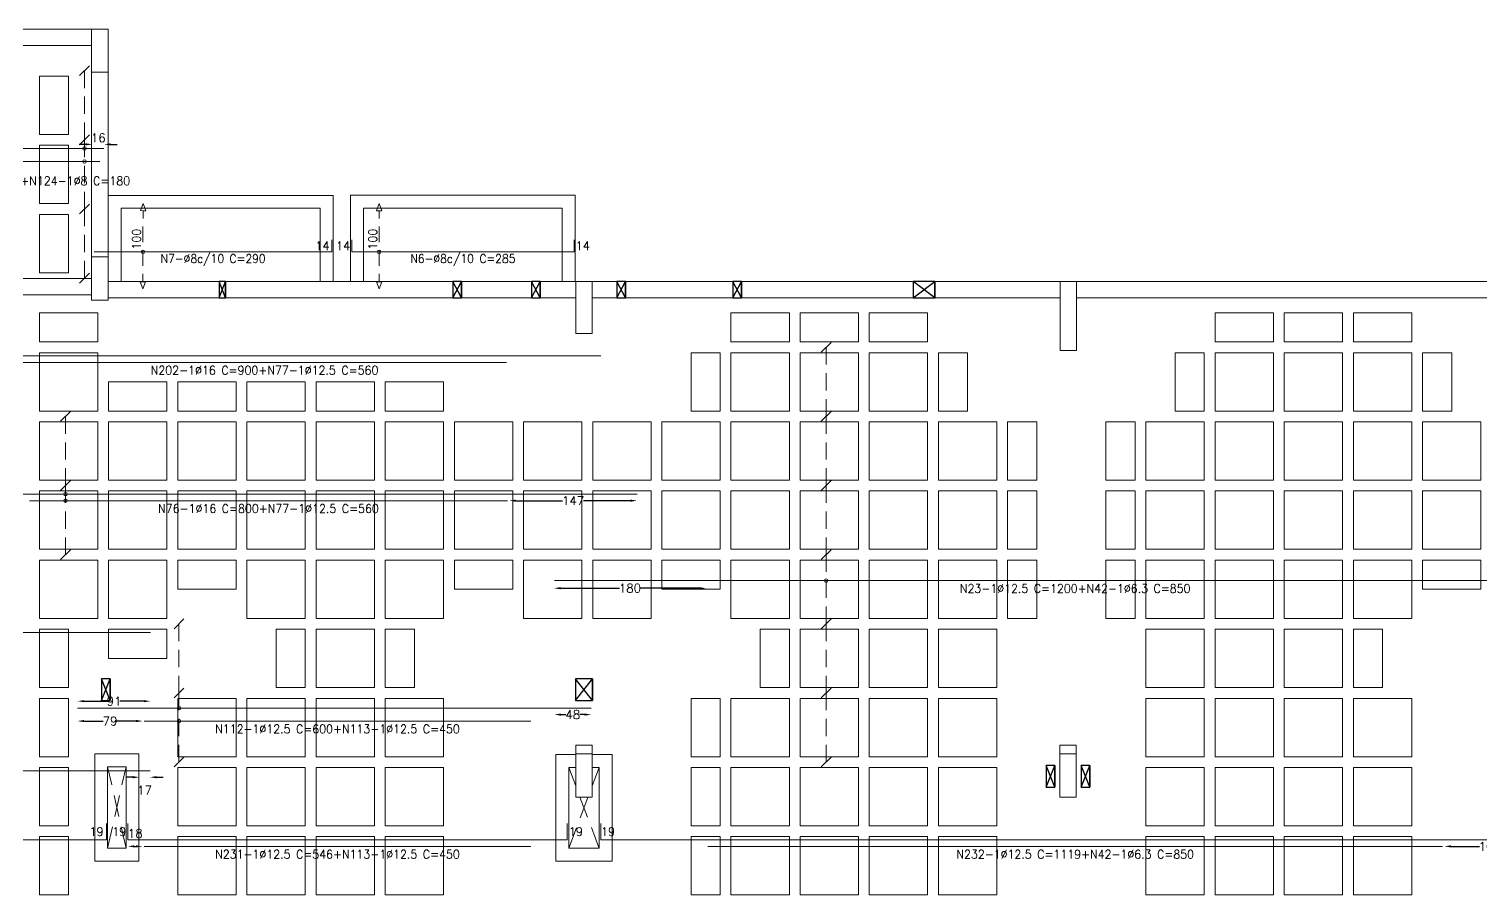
# Model space of a CAD drawing. Header units: millimetres. Extents: x -32 to 332, y -138 to 116.
# Drawn here: x 37.8 to 71.39, y 68.76 to 88.8 of the extents above; entities that cross this region are included whole.
import ezdxf
from ezdxf.enums import TextEntityAlignment as Align

# ---------------------------------------------------------------- set-up
doc = ezdxf.new("R2010")
doc.units = ezdxf.units.MM
doc.linetypes.add('TRAZO_HUECO', pattern=[0.75, 0.5, -0.25])
doc.layers.add('A-COT-01', color=9, linetype='Continuous')
doc.layers.add('FURAÇÃO', color=8, linetype='Continuous')
for name, color, linetype, lineweight in [('ARR_L_I_IG_DIST', 8, 'Continuous', 0), ('ARR_L_I_IG_LINHA', 2, 'Continuous', 0), ('ARR_L_I_IG_MARCA', 2, 'Continuous', 9), ('ARR_L_I_POSICAO', 4, 'Continuous', 9), ('ARR_LONG_INF', 6, 'Continuous', 15), ('ARR_LONG_INF_TXT', 1, 'Continuous', 9), ('LJ_NERV_RETI', 8, 'Continuous', 9), ('LJ_SIMB_ABER', 8, 'Continuous', 0), ('PILAR_CONCRETO', 8, 'Continuous', 0), ('VIG_FACES', 8, 'Continuous', 0)]:
    doc.layers.add(name, color=color, linetype=linetype, lineweight=lineweight)
doc.styles.add('CYPETXT_0.3_romans', font='romans.shx', dxfattribs={"height": 0.2})
doc.styles.add('CYPETXT_romans', font='romans.shx', dxfattribs={"height": 0.2})
doc.dimstyles.new('cype_arrow', dxfattribs={"dimtxt": 0.18, "dimasz": 0.15, "dimexe": 0.075, "dimexo": 0.075, "dimgap": 0, "dimtad": 0, "dimdec": 4, "dimzin": 0, "dimdsep": 46, "dimtxsty": 'CYPETXT_0.3_romans', "dimcen": 0.09, "dimadec": 0, "dimazin": 0, "dimtfac": 1, "dimtdec": 4, "dimtofl": 0, "dimtmove": 2, "dimatfit": 3, "dimfxl": 1, "dimtolj": 1, "dimtzin": 0, "dimarcsym": 0})

# ---------------------------------------------------------------- blocks, each defined once
blk = doc.blocks.new('Forma 2PvtoTipo')
at = {"layer": 'FURAÇÃO', "color": 8}
for points in [[(448.359, 83.659), (448.509, 83.659), (448.509, 84.039), (448.359, 84.039), (448.359, 83.659), (448.509, 84.039), (448.509, 83.659), (448.359, 84.039)], [(453.766, 83.659), (453.966, 83.659), (453.966, 84.039), (453.766, 84.039), (453.766, 83.659), (453.966, 84.039), (453.966, 83.659), (453.766, 84.039)], [(455.588, 83.659), (455.788, 83.659), (455.788, 84.039), (455.588, 84.039), (455.588, 83.659), (455.788, 84.039), (455.788, 83.659), (455.588, 84.039)], [(457.565, 83.659), (457.765, 83.659), (457.765, 84.039), (457.565, 84.039), (457.565, 83.659), (457.765, 84.039), (457.765, 83.659), (457.565, 84.039)], [(460.245, 83.659), (460.445, 83.659), (460.445, 84.039), (460.245, 84.039), (460.245, 83.659), (460.445, 84.039), (460.445, 83.659), (460.245, 84.039)], [(464.417, 83.659), (464.917, 83.659), (464.917, 84.039), (464.417, 84.039), (464.417, 83.659), (464.917, 84.039), (464.917, 83.659), (464.417, 84.039)], [(445.638, 74.344), (445.838, 74.344), (445.838, 74.844), (445.638, 74.844), (445.638, 74.344), (445.838, 74.844), (445.838, 74.344), (445.638, 74.844)], [(456.603, 74.344), (457.003, 74.344), (457.003, 74.844), (456.603, 74.844), (456.603, 74.344), (457.003, 74.844), (457.003, 74.344), (456.603, 74.844)], [(467.497, 72.337), (467.697, 72.337), (467.697, 72.837), (467.497, 72.837), (467.497, 72.337), (467.697, 72.837), (467.697, 72.337), (467.497, 72.837)], [(468.304, 72.337), (468.504, 72.337), (468.504, 72.837), (468.304, 72.837), (468.304, 72.337), (468.504, 72.837), (468.504, 72.337), (468.304, 72.837)]]:
    blk.add_lwpolyline(points, dxfattribs=at)
at = {"layer": 'LJ_NERV_RETI', "color": 8}
for points in [[(444.879, 87.443), (444.879, 88.793), (444.204, 88.793), (444.204, 87.443)], [(444.879, 85.843), (444.879, 87.193), (444.204, 87.193), (444.204, 85.843)], [(444.879, 84.243), (444.879, 85.593), (444.204, 85.593), (444.204, 84.243)], [(445.554, 82.643), (445.554, 83.318), (444.204, 83.318), (444.204, 82.643)], [(461.554, 82.643), (461.554, 83.318), (460.204, 83.318), (460.204, 82.643)], [(463.154, 82.643), (463.154, 83.318), (461.804, 83.318), (461.804, 82.643)], [(464.754, 82.643), (464.754, 83.318), (463.404, 83.318), (463.404, 82.643)], [(472.754, 82.643), (472.754, 83.318), (471.404, 83.318), (471.404, 82.643)], [(474.354, 82.643), (474.354, 83.318), (473.004, 83.318), (473.004, 82.643)], [(475.954, 82.643), (475.954, 83.318), (474.604, 83.318), (474.604, 82.643)], [(445.554, 81.043), (445.554, 82.393), (444.204, 82.393), (444.204, 81.043)], [(459.954, 81.043), (459.954, 82.393), (459.279, 82.393), (459.279, 81.043)], [(461.554, 81.043), (461.554, 82.393), (460.204, 82.393), (460.204, 81.043)], [(463.154, 81.043), (463.154, 82.393), (461.804, 82.393), (461.804, 81.043)], [(464.754, 81.043), (464.754, 82.393), (463.404, 82.393), (463.404, 81.043)], [(465.679, 81.043), (465.679, 82.393), (465.004, 82.393), (465.004, 81.043)], [(471.154, 81.043), (471.154, 82.393), (470.479, 82.393), (470.479, 81.043)], [(472.754, 81.043), (472.754, 82.393), (471.404, 82.393), (471.404, 81.043)], [(474.354, 81.043), (474.354, 82.393), (473.004, 82.393), (473.004, 81.043)], [(475.954, 81.043), (475.954, 82.393), (474.604, 82.393), (474.604, 81.043)], [(476.879, 81.043), (476.879, 82.393), (476.204, 82.393), (476.204, 81.043)], [(447.154, 81.043), (447.154, 81.718), (445.804, 81.718), (445.804, 81.043)], [(448.754, 81.043), (448.754, 81.718), (447.404, 81.718), (447.404, 81.043)], [(450.354, 81.043), (450.354, 81.718), (449.004, 81.718), (449.004, 81.043)], [(451.954, 81.043), (451.954, 81.718), (450.604, 81.718), (450.604, 81.043)], [(453.554, 81.043), (453.554, 81.718), (452.204, 81.718), (452.204, 81.043)], [(445.554, 79.443), (445.554, 80.793), (444.204, 80.793), (444.204, 79.443)], [(447.154, 79.443), (447.154, 80.793), (445.804, 80.793), (445.804, 79.443)], [(448.754, 79.443), (448.754, 80.793), (447.404, 80.793), (447.404, 79.443)], [(450.354, 79.443), (450.354, 80.793), (449.004, 80.793), (449.004, 79.443)], [(451.954, 79.443), (451.954, 80.793), (450.604, 80.793), (450.604, 79.443)], [(453.554, 79.443), (453.554, 80.793), (452.204, 80.793), (452.204, 79.443)], [(455.154, 79.443), (455.154, 80.793), (453.804, 80.793), (453.804, 79.443)], [(456.754, 79.443), (456.754, 80.793), (455.404, 80.793), (455.404, 79.443)], [(458.354, 79.443), (458.354, 80.793), (457.004, 80.793), (457.004, 79.443)], [(459.954, 79.443), (459.954, 80.793), (458.604, 80.793), (458.604, 79.443)], [(461.554, 79.443), (461.554, 80.793), (460.204, 80.793), (460.204, 79.443)], [(463.154, 79.443), (463.154, 80.793), (461.804, 80.793), (461.804, 79.443)], [(464.754, 79.443), (464.754, 80.793), (463.404, 80.793), (463.404, 79.443)], [(466.354, 79.443), (466.354, 80.793), (465.004, 80.793), (465.004, 79.443)], [(467.279, 79.443), (467.279, 80.793), (466.604, 80.793), (466.604, 79.443)], [(469.554, 79.443), (469.554, 80.793), (468.879, 80.793), (468.879, 79.443)], [(471.154, 79.443), (471.154, 80.793), (469.804, 80.793), (469.804, 79.443)], [(472.754, 79.443), (472.754, 80.793), (471.404, 80.793), (471.404, 79.443)], [(474.354, 79.443), (474.354, 80.793), (473.004, 80.793), (473.004, 79.443)], [(475.954, 79.443), (475.954, 80.793), (474.604, 80.793), (474.604, 79.443)], [(477.554, 79.443), (477.554, 80.793), (476.204, 80.793), (476.204, 79.443)], [(445.554, 77.843), (445.554, 79.193), (444.204, 79.193), (444.204, 77.843)], [(447.154, 77.843), (447.154, 79.193), (445.804, 79.193), (445.804, 77.843)], [(448.754, 77.843), (448.754, 79.193), (447.404, 79.193), (447.404, 77.843)], [(450.354, 77.843), (450.354, 79.193), (449.004, 79.193), (449.004, 77.843)], [(451.954, 77.843), (451.954, 79.193), (450.604, 79.193), (450.604, 77.843)], [(453.554, 77.843), (453.554, 79.193), (452.204, 79.193), (452.204, 77.843)], [(455.154, 77.843), (455.154, 79.193), (453.804, 79.193), (453.804, 77.843)], [(456.754, 77.843), (456.754, 79.193), (455.404, 79.193), (455.404, 77.843)], [(458.354, 77.843), (458.354, 79.193), (457.004, 79.193), (457.004, 77.843)], [(459.954, 77.843), (459.954, 79.193), (458.604, 79.193), (458.604, 77.843)], [(461.554, 77.843), (461.554, 79.193), (460.204, 79.193), (460.204, 77.843)], [(463.154, 77.843), (463.154, 79.193), (461.804, 79.193), (461.804, 77.843)], [(464.754, 77.843), (464.754, 79.193), (463.404, 79.193), (463.404, 77.843)], [(466.354, 77.843), (466.354, 79.193), (465.004, 79.193), (465.004, 77.843)], [(467.279, 77.843), (467.279, 79.193), (466.604, 79.193), (466.604, 77.843)], [(469.554, 77.843), (469.554, 79.193), (468.879, 79.193), (468.879, 77.843)], [(471.154, 77.843), (471.154, 79.193), (469.804, 79.193), (469.804, 77.843)], [(472.754, 77.843), (472.754, 79.193), (471.404, 79.193), (471.404, 77.843)], [(474.354, 77.843), (474.354, 79.193), (473.004, 79.193), (473.004, 77.843)], [(475.954, 77.843), (475.954, 79.193), (474.604, 79.193), (474.604, 77.843)], [(477.554, 77.843), (477.554, 79.193), (476.204, 79.193), (476.204, 77.843)], [(445.554, 76.243), (445.554, 77.593), (444.204, 77.593), (444.204, 76.243)], [(447.154, 76.243), (447.154, 77.593), (445.804, 77.593), (445.804, 76.243)], [(448.754, 76.918), (448.754, 77.593), (447.404, 77.593), (447.404, 76.918)], [(450.354, 76.243), (450.354, 77.593), (449.004, 77.593), (449.004, 76.243)], [(451.954, 76.243), (451.954, 77.593), (450.604, 77.593), (450.604, 76.243)], [(453.554, 76.243), (453.554, 77.593), (452.204, 77.593), (452.204, 76.243)], [(455.154, 76.918), (455.154, 77.593), (453.804, 77.593), (453.804, 76.918)], [(456.754, 76.243), (456.754, 77.593), (455.404, 77.593), (455.404, 76.243)], [(458.354, 76.243), (458.354, 77.593), (457.004, 77.593), (457.004, 76.243)], [(459.954, 76.918), (459.954, 77.593), (458.604, 77.593), (458.604, 76.918)], [(461.554, 76.243), (461.554, 77.593), (460.204, 77.593), (460.204, 76.243)], [(463.154, 76.243), (463.154, 77.593), (461.804, 77.593), (461.804, 76.243)], [(464.754, 76.243), (464.754, 77.593), (463.404, 77.593), (463.404, 76.243)], [(466.354, 76.243), (466.354, 77.593), (465.004, 77.593), (465.004, 76.243)], [(467.279, 76.243), (467.279, 77.593), (466.604, 77.593), (466.604, 76.243)], [(469.554, 76.243), (469.554, 77.593), (468.879, 77.593), (468.879, 76.243)], [(471.154, 76.243), (471.154, 77.593), (469.804, 77.593), (469.804, 76.243)], [(472.754, 76.243), (472.754, 77.593), (471.404, 77.593), (471.404, 76.243)], [(474.354, 76.243), (474.354, 77.593), (473.004, 77.593), (473.004, 76.243)], [(475.954, 76.243), (475.954, 77.593), (474.604, 77.593), (474.604, 76.243)], [(477.554, 76.918), (477.554, 77.593), (476.204, 77.593), (476.204, 76.918)], [(444.879, 74.643), (444.879, 75.993), (444.204, 75.993), (444.204, 74.643)], [(444.879, 74.643), (444.879, 75.993), (444.204, 75.993), (444.204, 74.643)], [(447.154, 75.318), (447.154, 75.993), (445.804, 75.993), (445.804, 75.318)], [(450.354, 74.643), (450.354, 75.993), (449.679, 75.993), (449.679, 74.643)], [(451.954, 74.643), (451.954, 75.993), (450.604, 75.993), (450.604, 74.643)], [(452.879, 74.643), (452.879, 75.993), (452.204, 75.993), (452.204, 74.643)], [(461.554, 74.643), (461.554, 75.993), (460.879, 75.993), (460.879, 74.643)], [(463.154, 74.643), (463.154, 75.993), (461.804, 75.993), (461.804, 74.643)], [(464.754, 74.643), (464.754, 75.993), (463.404, 75.993), (463.404, 74.643)], [(466.354, 74.643), (466.354, 75.993), (465.004, 75.993), (465.004, 74.643)], [(471.154, 74.643), (471.154, 75.993), (469.804, 75.993), (469.804, 74.643)], [(472.754, 74.643), (472.754, 75.993), (471.404, 75.993), (471.404, 74.643)], [(474.354, 74.643), (474.354, 75.993), (473.004, 75.993), (473.004, 74.643)], [(475.279, 74.643), (475.279, 75.993), (474.604, 75.993), (474.604, 74.643)], [(444.879, 73.043), (444.879, 74.393), (444.204, 74.393), (444.204, 73.043)], [(448.754, 73.043), (448.754, 74.393), (447.404, 74.393), (447.404, 73.043)], [(450.354, 73.043), (450.354, 74.393), (449.004, 74.393), (449.004, 73.043)], [(451.954, 73.043), (451.954, 74.393), (450.604, 74.393), (450.604, 73.043)], [(453.554, 73.043), (453.554, 74.393), (452.204, 74.393), (452.204, 73.043)], [(459.954, 73.043), (459.954, 74.393), (459.279, 74.393), (459.279, 73.043)], [(461.554, 73.043), (461.554, 74.393), (460.204, 74.393), (460.204, 73.043)], [(463.154, 73.043), (463.154, 74.393), (461.804, 74.393), (461.804, 73.043)], [(464.754, 73.043), (464.754, 74.393), (463.404, 74.393), (463.404, 73.043)], [(466.354, 73.043), (466.354, 74.393), (465.004, 74.393), (465.004, 73.043)], [(471.154, 73.043), (471.154, 74.393), (469.804, 74.393), (469.804, 73.043)], [(472.754, 73.043), (472.754, 74.393), (471.404, 74.393), (471.404, 73.043)], [(474.354, 73.043), (474.354, 74.393), (473.004, 74.393), (473.004, 73.043)], [(475.954, 73.043), (475.954, 74.393), (474.604, 74.393), (474.604, 73.043)], [(444.879, 71.443), (444.879, 72.793), (444.204, 72.793), (444.204, 71.443)], [(448.754, 71.443), (448.754, 72.793), (447.404, 72.793), (447.404, 71.443)], [(450.354, 71.443), (450.354, 72.793), (449.004, 72.793), (449.004, 71.443)], [(451.954, 71.443), (451.954, 72.793), (450.604, 72.793), (450.604, 71.443)], [(453.554, 71.443), (453.554, 72.793), (452.204, 72.793), (452.204, 71.443)], [(459.954, 71.443), (459.954, 72.793), (459.279, 72.793), (459.279, 71.443)], [(461.554, 71.443), (461.554, 72.793), (460.204, 72.793), (460.204, 71.443)], [(463.154, 71.443), (463.154, 72.793), (461.804, 72.793), (461.804, 71.443)], [(464.754, 71.443), (464.754, 72.793), (463.404, 72.793), (463.404, 71.443)], [(466.354, 71.443), (466.354, 72.793), (465.004, 72.793), (465.004, 71.443)], [(471.154, 71.443), (471.154, 72.793), (469.804, 72.793), (469.804, 71.443)], [(472.754, 71.443), (472.754, 72.793), (471.404, 72.793), (471.404, 71.443)], [(474.354, 71.443), (474.354, 72.793), (473.004, 72.793), (473.004, 71.443)], [(475.954, 71.443), (475.954, 72.793), (474.604, 72.793), (474.604, 71.443)], [(444.879, 69.843), (444.879, 71.193), (444.204, 71.193), (444.204, 69.843)], [(448.754, 69.843), (448.754, 71.193), (447.404, 71.193), (447.404, 69.843)], [(450.354, 69.843), (450.354, 71.193), (449.004, 71.193), (449.004, 69.843)], [(451.954, 69.843), (451.954, 71.193), (450.604, 71.193), (450.604, 69.843)], [(453.554, 69.843), (453.554, 71.193), (452.204, 71.193), (452.204, 69.843)], [(459.954, 69.843), (459.954, 71.193), (459.279, 71.193), (459.279, 69.843)], [(461.554, 69.843), (461.554, 71.193), (460.204, 71.193), (460.204, 69.843)], [(463.154, 69.843), (463.154, 71.193), (461.804, 71.193), (461.804, 69.843)], [(464.754, 69.843), (464.754, 71.193), (463.404, 71.193), (463.404, 69.843)], [(466.354, 69.843), (466.354, 71.193), (465.004, 71.193), (465.004, 69.843)], [(471.154, 69.843), (471.154, 71.193), (469.804, 71.193), (469.804, 69.843)], [(472.754, 69.843), (472.754, 71.193), (471.404, 71.193), (471.404, 69.843)], [(474.354, 69.843), (474.354, 71.193), (473.004, 71.193), (473.004, 69.843)], [(475.954, 69.843), (475.954, 71.193), (474.604, 71.193), (474.604, 69.843)]]:
    blk.add_lwpolyline(points, close=True, dxfattribs=at)
at = {"layer": 'LJ_SIMB_ABER', "color": 8, "linetype": 'TRAZO_HUECO'}
for p, q in [((446.208, 70.929), (445.783, 72.812)), ((445.783, 70.929), (446.208, 72.812)), ((456.453, 72.794), (456.613, 72.367)), ((456.993, 72.367), (457.153, 72.794)), ((456.453, 70.929), (456.897, 72.11)), ((456.71, 72.11), (457.153, 70.929))]:
    blk.add_line(p, q, dxfattribs=at)
at = {"layer": 'PILAR_CONCRETO', "color": 8}
for points in [[(445.413, 88.883), (445.793, 88.883), (445.793, 89.883), (445.413, 89.883), (445.413, 88.883)], [(445.413, 88.883), (445.793, 88.883), (445.793, 89.883), (445.413, 89.883), (445.413, 88.883)], [(445.413, 83.61), (445.793, 83.61), (445.793, 84.61), (445.413, 84.61), (445.413, 83.61)], [(445.413, 83.61), (445.793, 83.61), (445.793, 84.61), (445.413, 84.61), (445.413, 83.61)], [(456.613, 82.839), (456.993, 82.839), (456.993, 84.039), (456.613, 84.039), (456.613, 82.839)], [(456.613, 82.839), (456.993, 82.839), (456.993, 84.039), (456.613, 84.039), (456.613, 82.839)], [(467.818, 82.44), (468.198, 82.44), (468.198, 84.04), (467.818, 84.04), (467.818, 82.44)], [(467.818, 82.44), (468.198, 82.44), (468.198, 84.04), (467.818, 84.04), (467.818, 82.44)], [(456.613, 72.11), (456.993, 72.11), (456.993, 73.31), (456.613, 73.31), (456.613, 72.11)], [(467.813, 72.11), (468.193, 72.11), (468.193, 73.31), (467.813, 73.31), (467.813, 72.11)], [(456.613, 72.11), (456.993, 72.11), (456.993, 73.11), (456.613, 73.11), (456.613, 72.11)], [(467.813, 72.11), (468.193, 72.11), (468.193, 73.11), (467.813, 73.11), (467.813, 72.11)]]:
    blk.add_lwpolyline(points, close=True, dxfattribs=at)
at = {"layer": 'VIG_FACES', "color": 8}
for p, q in [((445.413, 89.88), (434.593, 89.88)), ((445.413, 89.5), (442.093, 89.5)), ((445.413, 84.61), (445.413, 88.883)), ((445.793, 86.035), (445.793, 88.883)), ((451.002, 86.034), (445.793, 86.034)), ((445.793, 84.61), (445.793, 86.033)), ((451.002, 86.034), (451.002, 84.039)), ((456.602, 86.035), (451.402, 86.035)), ((451.402, 86.035), (451.402, 84.039)), ((456.602, 86.035), (456.602, 84.039)), ((450.702, 85.734), (446.093, 85.734)), ((446.093, 84.039), (446.093, 85.734)), ((450.702, 85.734), (450.702, 84.039)), ((456.302, 85.735), (451.702, 85.735)), ((451.702, 85.735), (451.702, 84.039)), ((456.302, 85.735), (456.302, 84.039)), ((445.413, 84.11), (442.093, 84.11)), ((451.001, 84.039), (445.793, 84.039)), ((451.401, 84.039), (451.003, 84.039)), ((456.601, 84.039), (451.403, 84.039)), ((456.613, 84.039), (456.603, 84.039)), ((467.818, 84.039), (456.993, 84.039)), ((479.013, 84.039), (468.198, 84.039)), ((445.413, 83.73), (439.923, 83.73)), ((454.478, 83.659), (445.793, 83.659)), ((456.613, 83.659), (454.48, 83.659)), ((459.278, 83.659), (456.993, 83.659)), ((465.678, 83.659), (459.28, 83.659)), ((467.818, 83.659), (465.68, 83.659)), ((470.478, 83.659), (468.198, 83.659)), ((476.878, 83.659), (470.48, 83.659)), ((479.013, 83.659), (476.88, 83.659)), ((445.483, 70.629), (445.483, 73.112)), ((445.483, 73.112), (446.508, 73.112)), ((446.508, 73.112), (446.508, 70.629)), ((456.153, 70.629), (456.153, 73.094)), ((456.153, 73.094), (456.613, 73.094)), ((456.993, 73.094), (457.453, 73.094)), ((457.453, 73.094), (457.453, 70.629)), ((445.783, 70.929), (445.783, 72.812)), ((445.783, 72.812), (446.208, 72.812)), ((446.208, 72.812), (446.208, 70.929)), ((456.453, 70.929), (456.453, 72.794)), ((456.453, 72.794), (456.613, 72.794)), ((456.993, 72.794), (457.153, 72.794)), ((457.153, 72.794), (457.153, 70.929)), ((446.208, 70.929), (445.783, 70.929)), ((457.153, 70.929), (456.453, 70.929)), ((446.508, 70.629), (445.483, 70.629)), ((457.453, 70.629), (456.153, 70.629))]:
    blk.add_line(p, q, dxfattribs=at)
blk = doc.blocks.new('*D238')
at = {"layer": 'ARR_L_I_POSICAO', "color": 0, "lineweight": -2, "transparency": 16777216}
for p, q in [((49.055, 77.889), (50.141, 77.889)), ((51.713, 77.889), (50.627, 77.889))]:
    blk.add_line(p, q, dxfattribs=at)
at = {"layer": 'ARR_L_I_POSICAO', "color": 0, "transparency": 16777216}
for points in [[(49.055, 77.914), (49.055, 77.864), (48.905, 77.889)], [(51.713, 77.914), (51.713, 77.864), (51.863, 77.889)]]:
    blk.add_solid(points, dxfattribs=at)
at = {"layer": 'DEFPOINTS', "color": 0, "transparency": 16777216}
for p in [(48.905, 77.889), (51.863, 77.889), (51.863, 77.889)]:
    blk.add_point(p, dxfattribs=at)
at = {"layer": 'ARR_L_I_POSICAO', "color": 0, "transparency": 16777216, "insert": (50.384, 77.889), "char_height": 0.2, "attachment_point": 5, "style": 'CYPETXT_0.3_romans'}
blk.add_mtext('\\A1;147', dxfattribs=at)
blk = doc.blocks.new('*D62')
at = {"layer": 'ARR_L_I_POSICAO', "color": 0, "lineweight": -2, "transparency": 16777216}
for p, q in [((39.07, 73.249), (39.629, 73.249)), ((40.455, 73.249), (39.896, 73.249))]:
    blk.add_line(p, q, dxfattribs=at)
at = {"layer": 'ARR_L_I_POSICAO', "color": 0, "transparency": 16777216}
for points in [[(39.07, 73.274), (39.07, 73.224), (38.92, 73.249)], [(40.455, 73.274), (40.455, 73.224), (40.605, 73.249)]]:
    blk.add_solid(points, dxfattribs=at)
at = {"layer": 'DEFPOINTS', "color": 0, "transparency": 16777216}
for p in [(38.92, 73.249), (40.605, 73.249), (40.605, 73.249)]:
    blk.add_point(p, dxfattribs=at)
at = {"layer": 'ARR_L_I_POSICAO', "color": 0, "transparency": 16777216, "insert": (39.763, 73.249), "char_height": 0.2, "attachment_point": 5, "style": 'CYPETXT_0.3_romans'}
blk.add_mtext('\\A1;91', dxfattribs=at)
blk = doc.blocks.new('*D63')
at = {"layer": 'ARR_L_I_POSICAO', "color": 0, "lineweight": -2, "transparency": 16777216}
for p, q in [((50.101, 72.939), (50.214, 72.939)), ((50.65, 72.939), (50.537, 72.939))]:
    blk.add_line(p, q, dxfattribs=at)
at = {"layer": 'ARR_L_I_POSICAO', "color": 0, "transparency": 16777216}
for points in [[(50.101, 72.964), (50.101, 72.914), (49.951, 72.939)], [(50.65, 72.964), (50.65, 72.914), (50.8, 72.939)]]:
    blk.add_solid(points, dxfattribs=at)
at = {"layer": 'DEFPOINTS', "color": 0, "transparency": 16777216}
for p in [(49.951, 72.939), (50.8, 72.939), (50.8, 72.939)]:
    blk.add_point(p, dxfattribs=at)
at = {"layer": 'ARR_L_I_POSICAO', "color": 0, "transparency": 16777216, "insert": (50.376, 72.939), "char_height": 0.2, "attachment_point": 5, "style": 'CYPETXT_0.3_romans'}
blk.add_mtext('\\A1;48', dxfattribs=at)
blk = doc.blocks.new('*D64')
at = {"layer": 'ARR_L_I_POSICAO', "color": 0, "lineweight": -2, "transparency": 16777216}
for p, q in [((39.07, 72.789), (39.514, 72.789)), ((40.272, 72.789), (39.828, 72.789))]:
    blk.add_line(p, q, dxfattribs=at)
at = {"layer": 'ARR_L_I_POSICAO', "color": 0, "transparency": 16777216}
for points in [[(39.07, 72.814), (39.07, 72.764), (38.92, 72.789)], [(40.272, 72.814), (40.272, 72.764), (40.422, 72.789)]]:
    blk.add_solid(points, dxfattribs=at)
at = {"layer": 'DEFPOINTS', "color": 0, "transparency": 16777216}
for p in [(38.92, 72.789), (40.422, 72.789), (40.422, 72.789)]:
    blk.add_point(p, dxfattribs=at)
at = {"layer": 'ARR_L_I_POSICAO', "color": 0, "transparency": 16777216, "insert": (39.671, 72.789), "char_height": 0.2, "attachment_point": 5, "style": 'CYPETXT_0.3_romans'}
blk.add_mtext('\\A1;79', dxfattribs=at)
blk = doc.blocks.new('*D66')
at = {"layer": 'ARR_L_I_POSICAO', "color": 0, "lineweight": -2, "transparency": 16777216}
for p, q in [((50.093, 75.863), (51.454, 75.863)), ((53.301, 75.863), (51.94, 75.863))]:
    blk.add_line(p, q, dxfattribs=at)
at = {"layer": 'ARR_L_I_POSICAO', "color": 0, "transparency": 16777216}
for points in [[(50.093, 75.888), (50.093, 75.838), (49.943, 75.863)], [(53.301, 75.888), (53.301, 75.838), (53.451, 75.863)]]:
    blk.add_solid(points, dxfattribs=at)
at = {"layer": 'DEFPOINTS', "color": 0, "transparency": 16777216}
for p in [(49.943, 75.863), (53.451, 75.863), (53.451, 75.863)]:
    blk.add_point(p, dxfattribs=at)
at = {"layer": 'ARR_L_I_POSICAO', "color": 0, "transparency": 16777216, "insert": (51.697, 75.863), "char_height": 0.2, "attachment_point": 5, "style": 'CYPETXT_0.3_romans'}
blk.add_mtext('\\A1;180', dxfattribs=at)
blk = doc.blocks.new('*D77')
at = {"layer": 'ARR_L_I_POSICAO', "color": 0, "lineweight": -2, "transparency": 16777216}
for p, q in [((39.108, 86.135), (38.958, 86.135)), ((39.687, 86.135), (39.837, 86.135))]:
    blk.add_line(p, q, dxfattribs=at)
at = {"layer": 'ARR_L_I_POSICAO', "color": 0, "transparency": 16777216}
for points in [[(39.108, 86.16), (39.108, 86.11), (39.258, 86.135)], [(39.687, 86.16), (39.687, 86.11), (39.537, 86.135)]]:
    blk.add_solid(points, dxfattribs=at)
at = {"layer": 'DEFPOINTS', "color": 0, "transparency": 16777216}
for p in [(39.258, 86.135), (39.537, 86.135), (39.537, 86.135)]:
    blk.add_point(p, dxfattribs=at)
at = {"layer": 'ARR_L_I_POSICAO', "color": 0, "transparency": 16777216, "insert": (39.397, 86.285), "char_height": 0.2, "attachment_point": 5, "rotation": 359.9995, "style": 'CYPETXT_0.3_romans'}
blk.add_mtext('\\A1;16', dxfattribs=at)
blk = doc.blocks.new('*D140')
at = {"layer": 'ARR_L_I_POSICAO', "color": 0, "lineweight": -2, "transparency": 16777216}
blk.add_line((40.235, 69.889), (40.272, 69.889), dxfattribs=at)
at = {"layer": 'ARR_L_I_POSICAO', "color": 0, "transparency": 16777216}
for points in [[(40.235, 69.914), (40.235, 69.864), (40.085, 69.889)], [(40.272, 69.914), (40.272, 69.864), (40.422, 69.889)]]:
    blk.add_solid(points, dxfattribs=at)
at = {"layer": 'DEFPOINTS', "color": 0, "transparency": 16777216}
for p in [(40.085, 69.889), (40.422, 69.889), (40.422, 69.889)]:
    blk.add_point(p, dxfattribs=at)
at = {"layer": 'ARR_L_I_POSICAO', "color": 0, "transparency": 16777216, "insert": (40.254, 70.189), "char_height": 0.2, "attachment_point": 5, "style": 'CYPETXT_0.3_romans'}
blk.add_mtext('\\A1;18', dxfattribs=at)
blk = doc.blocks.new('*D141')
at = {"layer": 'ARR_L_I_POSICAO', "color": 0, "lineweight": -2, "transparency": 16777216}
for p, q in [((70.69, 69.889), (71.35, 69.889)), ((72.495, 69.889), (71.835, 69.889))]:
    blk.add_line(p, q, dxfattribs=at)
at = {"layer": 'ARR_L_I_POSICAO', "color": 0, "transparency": 16777216}
for points in [[(70.69, 69.914), (70.69, 69.864), (70.54, 69.889)], [(72.495, 69.914), (72.495, 69.864), (72.645, 69.889)]]:
    blk.add_solid(points, dxfattribs=at)
at = {"layer": 'DEFPOINTS', "color": 0, "transparency": 16777216}
for p in [(70.54, 69.889), (72.645, 69.889), (72.645, 69.889)]:
    blk.add_point(p, dxfattribs=at)
at = {"layer": 'ARR_L_I_POSICAO', "color": 0, "transparency": 16777216, "insert": (71.592, 69.889), "char_height": 0.2, "attachment_point": 5, "style": 'CYPETXT_0.3_romans'}
blk.add_mtext('\\A1;107', dxfattribs=at)
blk = doc.blocks.new('*D150')
at = {"layer": 'ARR_L_I_POSICAO', "color": 0, "lineweight": -2, "transparency": 16777216}
for p, q in [((40.195, 71.489), (40.045, 71.489)), ((40.747, 71.489), (40.897, 71.489))]:
    blk.add_line(p, q, dxfattribs=at)
at = {"layer": 'ARR_L_I_POSICAO', "color": 0, "transparency": 16777216}
for points in [[(40.195, 71.514), (40.195, 71.464), (40.345, 71.489)], [(40.747, 71.514), (40.747, 71.464), (40.597, 71.489)]]:
    blk.add_solid(points, dxfattribs=at)
at = {"layer": 'DEFPOINTS', "color": 0, "transparency": 16777216}
for p in [(40.345, 71.489), (40.597, 71.489), (40.597, 71.489)]:
    blk.add_point(p, dxfattribs=at)
at = {"layer": 'ARR_L_I_POSICAO', "color": 0, "transparency": 16777216, "insert": (40.471, 71.189), "char_height": 0.2, "attachment_point": 5, "rotation": 0.0009, "style": 'CYPETXT_0.3_romans'}
blk.add_mtext('\\A1;17', dxfattribs=at)

msp = doc.modelspace()

# ---------------------------------------------------------------- linework, layer by layer
at = {"layer": 'ARR_L_I_IG_LINHA'}
for p, q in [((39.07944, 87.43912), (39.07944, 87.83912)), ((39.07944, 86.83912), (39.07944, 87.23912)), ((39.07944, 85.83912), (39.07944, 86.63912)), ((39.07944, 85.23912), (39.07944, 85.63912)), ((39.07944, 84.23912), (39.07944, 85.03912)), ((39.07944, 83.63912), (39.07944, 84.03912)), ((39.07944, 83.03912), (39.07944, 83.43912)), ((56.23842, 81.03911), (56.23842, 81.43911)), ((56.23842, 80.43911), (56.23842, 80.83911)), ((56.23842, 79.43911), (56.23842, 80.23911)), ((38.63842, 79.43912), (38.63842, 79.83912)), ((38.63842, 78.83912), (38.63842, 79.23912)), ((56.23842, 78.83911), (56.23842, 79.23911)), ((38.63842, 77.83912), (38.63842, 78.63912)), ((56.23842, 77.83911), (56.23842, 78.63911)), ((38.63842, 77.23912), (38.63842, 77.63912)), ((56.23842, 77.23911), (56.23842, 77.63911)), ((38.63842, 76.63912), (38.63842, 77.03912)), ((56.23842, 76.23911), (56.23842, 77.03911)), ((56.23842, 75.63911), (56.23842, 76.03911)), ((56.23842, 74.63912), (56.23842, 75.43911)), ((41.2642, 74.63912), (41.2642, 75.03912)), ((41.2642, 74.03912), (41.2642, 74.43912)), ((56.23842, 74.03912), (56.23842, 74.43912)), ((41.2642, 73.03912), (41.2642, 73.83912)), ((56.23842, 73.03912), (56.23842, 73.83912)), ((41.2642, 72.43912), (41.2642, 72.83912)), ((56.23842, 72.43912), (56.23842, 72.83912)), ((41.2642, 71.83912), (41.2642, 72.23912)), ((56.23842, 71.83912), (56.23842, 72.23912))]:
    msp.add_line(p, q, dxfattribs=at)
for points in [[(40.43354, 84.60031), (40.37104, 84.60048), (40.43399, 84.76781), (40.49604, 84.60014), (40.43354, 84.60031)], [(45.89758, 84.60031), (45.83508, 84.60031), (45.89758, 84.76781), (45.96008, 84.60031), (45.89758, 84.60031)], [(40.42914, 82.95531), (40.49164, 82.95514), (40.42869, 82.78781), (40.36664, 82.95548), (40.42914, 82.95531)], [(45.89758, 82.95531), (45.96008, 82.95531), (45.89758, 82.78781), (45.83508, 82.95531), (45.89758, 82.95531)]]:
    msp.add_lwpolyline(points, close=True, dxfattribs=at)
for points in [[(40.43305, 84.41753), (40.43354, 84.60031)], [(45.89758, 84.41753), (45.89758, 84.60031)], [(40.43159, 83.8692), (40.43257, 84.23475)], [(45.89758, 83.8692), (45.89758, 84.23475)], [(40.43012, 83.32086), (40.4311, 83.68642)], [(45.89758, 83.32086), (45.89758, 83.68642)], [(40.42914, 82.95531), (40.42963, 83.13809)], [(45.89758, 82.95531), (45.89758, 83.13809)]]:
    msp.add_lwpolyline(points, dxfattribs=at)
for centre in [(39.07944, 86.03911), (39.07944, 85.73911), (40.43099, 83.64781), (45.89758, 83.64781), (38.63842, 78.03911), (38.63842, 77.88911), (56.23842, 76.03912), (56.23842, 76.03912), (41.2642, 73.08911), (41.2642, 72.78911)]:
    msp.add_circle(centre, 0.04, dxfattribs=at)
at = {"layer": 'ARR_L_I_IG_MARCA'}
for p, q in [((39.19258, 87.95226), (38.9663, 87.72598)), ((39.19258, 86.35225), (38.9663, 86.12598)), ((39.19258, 84.75224), (38.9663, 84.52597)), ((39.19258, 83.15225), (38.9663, 82.92598)), ((56.35156, 81.55225), (56.12528, 81.32597)), ((38.75156, 79.95226), (38.52528, 79.72598)), ((56.35156, 79.95226), (56.12528, 79.72598)), ((38.75156, 78.35225), (38.52528, 78.12598)), ((56.35156, 78.35225), (56.12528, 78.12598)), ((38.75156, 76.75226), (38.52528, 76.52598)), ((56.35156, 76.75226), (56.12528, 76.52598)), ((41.37733, 75.15225), (41.15106, 74.92598)), ((56.35156, 75.15225), (56.12528, 74.92598)), ((41.37733, 73.55225), (41.15106, 73.32597)), ((56.35156, 73.55225), (56.12528, 73.32597)), ((41.37733, 71.95226), (41.15106, 71.72598)), ((56.35156, 71.95226), (56.12528, 71.72598))]:
    msp.add_line(p, q, dxfattribs=at)
at = {"layer": 'ARR_LONG_INF'}
for points in [[(35.3842, 86.03911), (39.52421, 86.03911)], [(35.95643, 85.73911), (39.43644, 85.73911)], [(39.30508, 83.64781), (44.80508, 83.64781), (44.80508, 83.92781)], [(45.26509, 83.92781), (45.26509, 83.64781), (50.40509, 83.64781), (50.40509, 83.92781)], [(33.52508, 81.61911), (33.52508, 81.23911), (51.02508, 81.23911)], [(37.64508, 81.08911), (48.84509, 81.08911)], [(35.88308, 78.03911), (51.86308, 78.03911)], [(37.80508, 77.88911), (48.86509, 77.88911)], [(49.95109, 76.03912), (73.83108, 76.03912)], [(53.49988, 76.03912), (70.49988, 76.03912)], [(17.06509, 75.21912), (17.06509, 74.83912), (40.60508, 74.83912)], [(38.92009, 73.08911), (50.80008, 73.08911)], [(40.46232, 72.78911), (49.40231, 72.78911)], [(16.92709, 71.63912), (40.59709, 71.63912)], [(17.06509, 70.41911), (17.06509, 70.03911), (39.58508, 70.03911), (39.58508, 70.41911)], [(40.08508, 70.41911), (40.08508, 70.03911), (50.24508, 70.03911), (50.24508, 70.41911)], [(51.02508, 70.41911), (51.02508, 70.03911), (72.64509, 70.03911), (72.64509, 70.41911)], [(40.46232, 69.88911), (49.40231, 69.88911)], [(53.49988, 69.88911), (70.49988, 69.88911)]]:
    msp.add_lwpolyline(points, dxfattribs=at)

# ---------------------------------------------------------------- block references
at = {"layer": 'A-COT-01', "color": 1}
msp.add_blockref('Forma 2PvtoTipo', (-406.16805, -1.07881), dxfattribs=at)

# ---------------------------------------------------------------- texts
at = {"layer": 'ARR_L_I_IG_DIST', "style": 'CYPETXT_romans', "width": 0.895263}
for rotation, p, p2 in [(89.846125, (40.38113, 83.69794), (40.38243, 84.18394)), (90, (45.84758, 83.69781), (45.84758, 84.18381))]:
    msp.add_text('100', height=0.2, rotation=rotation, dxfattribs=at).set_placement(p, p2, align=Align.FIT)
at = {"layer": 'ARR_LONG_INF_TXT', "style": 'CYPETXT_romans'}
for s, width, p, p2 in [('N123-1%%c8 C=210+N124-1%%c8 C=180', 0.835546, (35.25744, 85.18911), (40.13544, 85.18911)), ('14', 0.895263, (44.42262, 83.68781), (44.74662, 83.68781)), ('14', 0.895263, (44.90109, 83.68781), (45.22509, 83.68781)), ('14', 0.895263, (50.44509, 83.68781), (50.76909, 83.68781)), ('N7-%%c8c/10 C=290', 0.817788, (40.84008, 83.39114), (43.27008, 83.39114)), ('N6-%%c8c/10 C=285', 0.817788, (46.62008, 83.39114), (49.05008, 83.39114)), ('N202-1%%c16 C=900+N77-1%%c12.5 C=560', 0.834299, (40.61108, 80.80578), (45.87908, 80.80578)), ('N76-1%%c16 C=800+N77-1%%c12.5 C=560', 0.833795, (40.78208, 77.60578), (45.88808, 77.60578)), ('N23-1%%c12.5 C=1200+N42-1%%c6.3 C=850', 0.832199, (59.33288, 75.75579), (64.66688, 75.75579)), ('N112-1%%c12.5 C=600+N113-1%%c12.5 C=450', 0.833226, (42.10331, 72.50578), (47.76131, 72.50578)), ('19', 0.945, (39.19492, 70.12911), (39.51892, 70.12911)), ('19', 0.945, (39.72108, 70.12911), (40.04508, 70.12911)), ('19', 0.945, (50.28508, 70.12911), (50.60908, 70.12911)), ('19', 0.945, (51.02961, 70.12911), (51.35361, 70.12911)), ('N231-1%%c12.5 C=546+N113-1%%c12.5 C=450', 0.833226, (42.10331, 69.60578), (47.76131, 69.60578)), ('N232-1%%c12.5 C=1119+N42-1%%c6.3 C=850', 0.832727, (59.25188, 69.60578), (64.74788, 69.60578))]:
    msp.add_text(s, height=0.2, dxfattribs=dict(at, width=width)).set_placement(p, p2, align=Align.FIT)

# ---------------------------------------------------------------- dimensions: what is measured, and where the dimension line sits
at = {"layer": 'ARR_L_I_POSICAO'}
for p1, p2, text, picture, middle in [((39.2578, 86.13464), (39.53692, 86.13464), '16', '*D77', (39.39736, 86.28464)), ((48.90509, 77.88911), (51.86308, 77.88911), '147', '*D238', (50.38409, 77.88911)), ((49.94268, 75.86264), (53.45146, 75.86264), '180', '*D66', (51.69707, 75.86264)), ((38.92009, 73.24895), (40.60508, 73.24895), '91', '*D62', (39.76259, 73.24895)), ((38.92009, 72.78911), (40.42232, 72.78911), '79', '*D64', (39.67121, 72.78911)), ((49.95109, 72.93911), (50.80008, 72.93911), '48', '*D63', (50.37559, 72.93911)), ((40.34509, 71.48911), (40.59709, 71.48912), '17', '*D150', (40.47109, 71.18912)), ((40.08508, 69.88911), (40.42232, 69.88911), '18', '*D140', (40.2537, 70.18911)), ((70.53988, 69.88911), (72.64509, 69.88911), '107', '*D141', (71.59248, 69.88911))]:
    dim = msp.add_aligned_dim(p1=p1, p2=p2, distance=0, text=text, dimstyle='cype_arrow', override={"dimexe": 0, "dimexo": 0}, dxfattribs=at)
    dim.commit()
    dim.dimension.update_dxf_attribs({"geometry": picture, "text_midpoint": middle})

doc.saveas('drawing.dxf')
